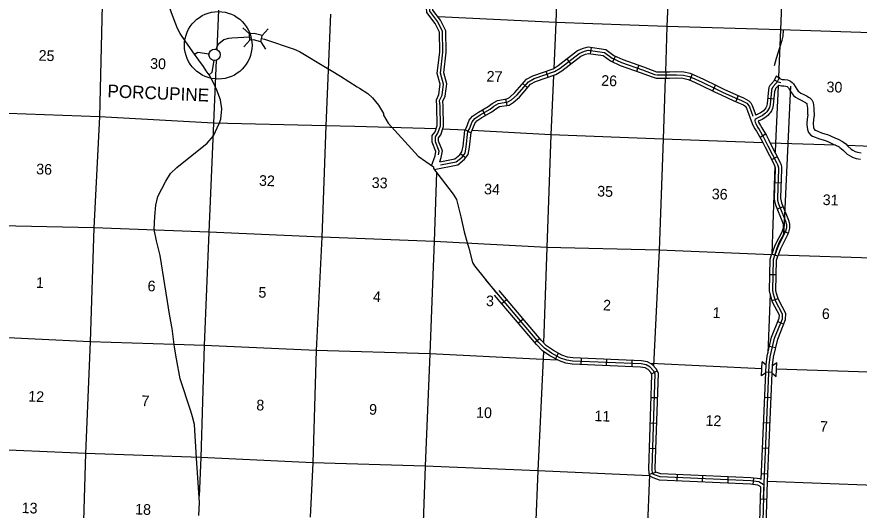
# Model space of a CAD drawing. Extents: x 281213 to 901381, y 15267972 to 16023003.
# Drawn here: x 745030 to 784598, y 15702241 to 15725418 of the extents above; entities that cross this region are included whole.
import ezdxf

# ---------------------------------------------------------------- set-up
doc = ezdxf.new("R2010")
doc.units = 0
for name, color, linetype in [('L10', 7, 'Continuous'), ('L11', 7, 'Continuous'), ('L13', 7, 'Continuous'), ('L14', 7, 'Continuous'), ('L16', 7, 'Continuous'), ('L18', 7, 'Continuous'), ('L31', 7, 'Continuous'), ('L4', 7, 'Continuous'), ('L9', 7, 'Continuous')]:
    doc.layers.add(name, color=color, linetype=linetype)

msp = doc.modelspace()

# ---------------------------------------------------------------- linework, layer by layer
at = {"layer": 'L10'}
for points in [[(764513, 15718424), (764680, 15718891), (764719, 15719089), (764542, 15719523), (764542, 15719839), (764680, 15720016), (764778, 15720313), (764759, 15721221), (764739, 15721517), (764857, 15721774), (764917, 15722247), (764779, 15722761), (764897, 15723767), (764877, 15724695), (764680, 15725110), (764285, 15725623), (764226, 15726512), (764286, 15727045), (764108, 15727361), (763832, 15727894), (763608, 15728878)], [(764897, 15718605), (764970, 15718811), (765031, 15719118), (764842, 15719582), (764842, 15719736), (764948, 15719873), (765080, 15720267), (765059, 15721234), (765044, 15721460), (765150, 15721690), (765222, 15722269), (765084, 15722783), (765198, 15723753), (765176, 15724766), (764938, 15725268), (764579, 15725734), (764528, 15726505), (764595, 15727108), (764372, 15727503), (764116, 15727998), (763933, 15728805)]]:
    msp.add_lwpolyline(points, dxfattribs=at)
at = {"layer": 'L11'}
for points in [[(780718, 15722650), (780875, 15722520), (780904, 15722504), (780927, 15722491), (780989, 15722477), (781084, 15722472), (781225, 15722454), (781312, 15722427), (781369, 15722403), (781456, 15722330), (781512, 15722265), (781592, 15722143), (781673, 15722020), (781741, 15721925), (781783, 15721892), (781863, 15721838), (782002, 15721768), (782155, 15721691), (782222, 15721651), (782280, 15721619), (782383, 15721517), (782441, 15721391), (782464, 15721146), (782472, 15720964), (782478, 15720890), (782483, 15720802), (782461, 15720587), (782444, 15720385), (782443, 15720355), (782448, 15720269), (782458, 15720215), (782487, 15720141), (782520, 15720098), (782541, 15720086), (782827, 15719973), (782983, 15719928), (783111, 15719894), (783254, 15719824), (783493, 15719713), (783606, 15719664), (783814, 15719564), (783870, 15719526), (783972, 15719444), (784072, 15719349), (784222, 15719207), (784297, 15719161), (784414, 15719095), (784527, 15719056), (784693, 15719028)], [(780820, 15722208), (780948, 15722179), (781057, 15722173), (781161, 15722160), (781209, 15722145), (781211, 15722144), (781245, 15722116), (781272, 15722084), (781341, 15721979), (781425, 15721849), (781521, 15721718), (781603, 15721651), (781711, 15721578), (781868, 15721500), (782010, 15721429), (782073, 15721390), (782100, 15721376), (782133, 15721342), (782147, 15721313), (782165, 15721125), (782173, 15720945), (782179, 15720868), (782182, 15720809), (782162, 15720615), (782144, 15720400), (782143, 15720349), (782149, 15720235), (782168, 15720132), (782224, 15719991), (782321, 15719865), (782413, 15719815), (782730, 15719689), (782903, 15719639), (783006, 15719611), (783125, 15719554), (783370, 15719440), (783480, 15719391), (783665, 15719303), (783692, 15719285), (783774, 15719218), (783865, 15719131), (784039, 15718967), (784145, 15718902), (784289, 15718821), (784452, 15718764), (784656, 15718730)]]:
    msp.add_lwpolyline(points, dxfattribs=at)
at = {"layer": 'L13'}
for p, q in [((754505, 15725728), (754421, 15723885)), ((766084, 15720088), (765038, 15720142)), ((783492, 15719386), (780414, 15719490)), ((785922, 15719303), (784053, 15719367)), ((780418, 15712392), (780305, 15709622)), ((780023, 15708888), (774792, 15709131)), ((753673, 15704722), (753590, 15702892))]:
    msp.add_line(p, q, dxfattribs=at)
for points in [[(771237, 15746328), (770793, 15735827), (770544, 15730535), (770350, 15725157), (770252, 15722989)], [(776479, 15746190), (776047, 15735557), (775806, 15730273), (775565, 15724964), (775498, 15722836)], [(781751, 15745947), (781338, 15735386), (781105, 15730077), (780898, 15724800)], [(749172, 15729944), (749041, 15725963), (748911, 15720726), (748639, 15715502), (748471, 15710149), (748249, 15704906)], [(759770, 15725549), (759540, 15720298), (759351, 15715063), (759092, 15709746), (758927, 15704468), (758806, 15701907)], [(791319, 15724431), (786106, 15724632), (780898, 15724800), (775565, 15724964), (770350, 15725157), (764824, 15725415)], [(780898, 15724800), (780804, 15722578)], [(754398, 15723380), (754264, 15720427), (754046, 15715302), (753837, 15709975), (753673, 15704722)], [(770237, 15722667), (770110, 15719881), (769919, 15714587), (769772, 15710108)], [(775489, 15722536), (775399, 15719668), (775203, 15714450), (774939, 15709018)], [(780787, 15722162), (780673, 15719481), (780658, 15719053)], [(760900, 15720261), (759540, 15720298), (754264, 15720427), (748911, 15720726), (743722, 15720910), (738391, 15721108), (733108, 15721262), (727867, 15721406), (722631, 15721659), (717308, 15721865)], [(764726, 15720156), (760900, 15720261)], [(780077, 15719502), (775399, 15719668), (770110, 15719881), (766416, 15720071)], [(764747, 15718108), (764640, 15714858), (764562, 15712869)], [(780636, 15718413), (780494, 15714281)], [(764640, 15714858), (759351, 15715063), (754046, 15715302), (748639, 15715502), (743489, 15715618), (738150, 15715833), (732928, 15716035), (727741, 15716035), (722412, 15716283), (720976, 15716354)], [(780478, 15714229), (775203, 15714450), (769919, 15714587), (764640, 15714858)], [(796200, 15713679), (790957, 15713882), (790872, 15713843), (785692, 15714069), (780790, 15714219)], [(764562, 15712869), (764434, 15709582), (764218, 15704305), (764019, 15699011), (763763, 15693770), (763570, 15688434)], [(752422, 15710021), (748471, 15710149), (743284, 15710392), (738051, 15710511), (732812, 15710714), (727525, 15710985), (722219, 15711157), (716885, 15711263), (716900, 15711237)], [(770439, 15709292), (769746, 15709317), (764434, 15709582), (759092, 15709746), (753837, 15709975), (752422, 15710021)], [(769763, 15709689), (769507, 15704084), (769288, 15698698), (769107, 15693446), (768885, 15688245), (768656, 15683033)], [(796011, 15708259), (790764, 15708529), (785524, 15708715), (780720, 15708863)], [(748249, 15704906), (743178, 15705129), (737838, 15705319), (732600, 15705538), (727345, 15705759), (724071, 15705874)], [(748249, 15704906), (748100, 15699620), (747969, 15694374)], [(753673, 15704722), (748249, 15704906)], [(774753, 15703855), (769507, 15704084), (764218, 15704305), (758927, 15704468), (753673, 15704722)], [(774748, 15703908), (774528, 15698520), (774389, 15693283), (774140, 15687999), (773986, 15682841)], [(795816, 15702956), (790581, 15703225), (785341, 15703403), (780293, 15703591)]]:
    msp.add_lwpolyline(points, dxfattribs=at)
at = {"layer": 'L16'}
msp.add_circle((754320, 15723636), 268, dxfattribs=at)
at = {"layer": 'L18'}
for p, q in [((755961, 15724620), (755647, 15724903)), ((756842, 15724854), (756558, 15724541)), ((756173, 15724630), (755961, 15724620)), ((755976, 15724321), (755961, 15724620)), ((756558, 15724541), (756173, 15724630)), ((756491, 15724250), (756558, 15724541)), ((755976, 15724321), (755692, 15724008)), ((756146, 15724330), (755976, 15724321)), ((756491, 15724250), (756146, 15724330)), ((756491, 15724250), (756714, 15723892)), ((780008, 15708548), (780037, 15709212)), ((780227, 15709055), (780037, 15709212)), ((780528, 15709041), (780733, 15709182)), ((780705, 15708518), (780733, 15709182)), ((780212, 15708688), (780008, 15708548)), ((780512, 15708676), (780705, 15708518))]:
    msp.add_line(p, q, dxfattribs=at)
at = {"layer": 'L31'}
msp.add_ellipse((754491, 15724079), major_axis=(0, -1586), ratio=0.999994, dxfattribs=at)
at = {"layer": 'L4'}
for points in [[(752573, 15724875), (752294, 15725613), (752210, 15725834), (752114, 15726147), (752071, 15726324), (752024, 15726393), (751988, 15726555)], [(753585, 15701995), (753609, 15702595), (753475, 15704689), (753370, 15706264), (753284, 15706627), (753203, 15706897), (752704, 15708404), (752533, 15709355), (752437, 15709902), (752322, 15710775), (752211, 15711348), (751756, 15714198), (751583, 15714898), (751483, 15715425), (751516, 15716034), (751558, 15716574), (751655, 15716971), (752022, 15717702), (752244, 15718063), (752539, 15718335), (753963, 15719490), (754261, 15719829), (754542, 15720403), (754618, 15720617), (754653, 15721092), (754595, 15721512), (754429, 15721969), (754252, 15722344), (754062, 15722693), (753930, 15722886), (753798, 15723080), (753583, 15723375), (753368, 15723671), (752974, 15724241), (752697, 15724628), (752573, 15724875)], [(754399, 15723893), (754508, 15724147), (754749, 15724346), (754986, 15724420), (755129, 15724431), (755968, 15724473)], [(756525, 15724396), (756671, 15724362), (758065, 15723897), (758303, 15723795), (759608, 15723008), (759788, 15722893), (760236, 15722624), (761018, 15722125), (761125, 15722071), (761516, 15721821), (761742, 15721620), (762021, 15721275), (762247, 15720882), (762252, 15720798), (762480, 15720421), (763880, 15718879), (764595, 15718366), (764601, 15718299), (765530, 15717092), (765679, 15716835), (765888, 15716017), (766016, 15715460), (766044, 15715317), (766191, 15714810), (766256, 15714557), (766430, 15713873), (766524, 15713719), (767568, 15712437)], [(753368, 15723671), (753527, 15723761), (754056, 15723681)], [(754062, 15722693), (754200, 15722822), (754302, 15723369)]]:
    msp.add_lwpolyline(points, dxfattribs=at)
at = {"layer": 'L9'}
for p, q in [((771982, 15723683), (772022, 15723979)), ((771056, 15723208), (770874, 15723444)), ((773031, 15723301), (773156, 15723571)), ((769995, 15722585), (769898, 15722867)), ((774152, 15722858), (774254, 15723139)), ((775518, 15722835), (775518, 15722537)), ((776751, 15722729), (776648, 15722449)), ((769021, 15722088), (768796, 15722284)), ((777843, 15722213), (777712, 15721945)), ((778918, 15721715), (778802, 15721440)), ((768056, 15721259), (768007, 15721554)), ((780592, 15721549), (780295, 15721578)), ((767043, 15720784), (766897, 15721044)), ((766361, 15719971), (766095, 15720108)), ((780202, 15719902), (779943, 15719753)), ((766112, 15718801), (765869, 15718974)), ((780752, 15718836), (780488, 15718699)), ((780930, 15717609), (780632, 15717620)), ((781027, 15716499), (780750, 15716387)), ((781263, 15715257), (780986, 15715367)), ((780782, 15714175), (780500, 15714273)), ((780404, 15713318), (780702, 15713312)), ((767811, 15711943), (768038, 15712136)), ((780507, 15712092), (780792, 15712180)), ((768583, 15711031), (768811, 15711224)), ((780782, 15711099), (781059, 15710985)), ((769355, 15710119), (769583, 15710312)), ((780384, 15709951), (780675, 15709882)), ((770329, 15709352), (770470, 15709615)), ((771543, 15709076), (771555, 15709375)), ((772737, 15709029), (772748, 15709327)), ((773931, 15708981), (773942, 15709280)), ((774843, 15708648), (775110, 15708783)), ((780215, 15708743), (780514, 15708731)), ((774830, 15707536), (775129, 15707526)), ((780164, 15707550), (780463, 15707537)), ((774791, 15706341), (775090, 15706332)), ((780113, 15706356), (780412, 15706343)), ((774752, 15705147), (775051, 15705137)), ((780062, 15705162), (780361, 15705149)), ((774746, 15703934), (775049, 15704032)), ((776051, 15703616), (776064, 15703915)), ((777245, 15703564), (777258, 15703862)), ((780011, 15703968), (780310, 15703955)), ((778439, 15703511), (778452, 15703809)), ((779620, 15703448), (779656, 15703745)), ((779969, 15702772), (780268, 15702763))]:
    msp.add_line(p, q, dxfattribs=at)
for points in [[(764843, 15718942), (764875, 15719104), (764692, 15719552), (764692, 15719787), (764814, 15719945), (764929, 15720290), (764909, 15721227), (764891, 15721489), (765004, 15721732), (765069, 15722258), (764931, 15722772), (765047, 15723760), (765027, 15724731), (764809, 15725189), (764432, 15725679), (764377, 15726508), (764440, 15727076), (764240, 15727432), (763974, 15727946), (763796, 15728728), (763937, 15728915), (764304, 15729527)], [(780623, 15723132), (780713, 15723482), (780987, 15724324), (781028, 15724506), (781039, 15724794)], [(764897, 15718605), (765607, 15718739), (765839, 15718932), (765941, 15719077), (765992, 15719336), (766077, 15720075), (766150, 15720215), (766285, 15720556), (766436, 15720755), (766719, 15720946), (767173, 15721199), (767355, 15721351), (767604, 15721487), (768048, 15721561), (768174, 15721634), (768423, 15721857), (768968, 15722483), (769268, 15722651), (770222, 15722979), (770466, 15723131), (771371, 15723829), (771647, 15723949), (771864, 15724002), (772694, 15723887), (773078, 15723608), (773494, 15723416), (774468, 15723062), (775076, 15722836)], [(764637, 15718251), (765740, 15718458), (766061, 15718727), (766224, 15718956), (766289, 15719290), (766369, 15719986), (766424, 15720091), (766549, 15720407), (766645, 15720533), (766876, 15720690), (767344, 15720951), (767525, 15721102), (767704, 15721199), (768151, 15721274), (768351, 15721389), (768638, 15721646), (769161, 15722247), (769391, 15722376), (770351, 15722706), (770638, 15722884), (771525, 15723568), (771743, 15723663), (771880, 15723696), (772579, 15723600), (772925, 15723348), (773379, 15723138), (774365, 15722780), (774821, 15722610), (775064, 15722536)], [(764924, 15718458), (765673, 15718599), (765950, 15718830), (766083, 15719017), (766140, 15719313), (766223, 15720030), (766286, 15720153), (766416, 15720482), (766540, 15720644), (766797, 15720818), (767259, 15721075), (767440, 15721227), (767654, 15721344), (768100, 15721418), (768262, 15721511), (768530, 15721751), (769064, 15722365), (769329, 15722513), (770286, 15722843), (770552, 15723008), (771448, 15723699), (771695, 15723806), (771872, 15723849), (772637, 15723744), (773002, 15723478), (773437, 15723277), (774417, 15722921), (775024, 15722695)], [(775076, 15722836), (775682, 15722836), (776026, 15722846), (776362, 15722827), (776655, 15722765), (776803, 15722711), (777291, 15722483), (777933, 15722170), (778237, 15722022), (778834, 15721752), (779016, 15721675), (779131, 15721627), (779303, 15721541), (779421, 15721475), (779503, 15721376), (779577, 15721249), (779747, 15720797)], [(775064, 15722536), (775686, 15722536), (776022, 15722546), (776322, 15722529), (776572, 15722476), (776687, 15722434), (777162, 15722212), (777802, 15721901), (778109, 15721751), (778714, 15721477), (778900, 15721398), (779006, 15721354), (779163, 15721276), (779226, 15721241), (779257, 15721203), (779305, 15721120), (779575, 15720399)], [(775076, 15722686), (775684, 15722686), (776024, 15722696), (776342, 15722678), (776614, 15722621), (776745, 15722572), (777226, 15722347), (777867, 15722035), (778173, 15721886), (778774, 15721614), (778958, 15721537), (779068, 15721490), (779233, 15721408), (779323, 15721358), (779380, 15721290), (779441, 15721185), (779606, 15720745)], [(780773, 15722430), (780725, 15722336), (780688, 15722280), (780559, 15722145), (780537, 15722115), (780504, 15722046), (780485, 15721966), (780479, 15721922), (780418, 15721297), (780382, 15721156), (780342, 15721073), (780292, 15720997), (780263, 15720962), (780203, 15720896), (780140, 15720840), (780039, 15720771), (779971, 15720735), (779782, 15720649), (779753, 15720630), (779719, 15720597), (779704, 15720571), (779696, 15720525), (779706, 15720474), (779740, 15720400), (779830, 15720239), (779904, 15720121), (780108, 15719765), (780220, 15719550), (780315, 15719356), (780720, 15718575), (780767, 15718477), (780784, 15718427), (780804, 15718322), (780804, 15718265), (780756, 15716919), (780758, 15716858), (780766, 15716802), (780812, 15716633), (781141, 15715819), (781172, 15715716), (781180, 15715664), (781182, 15715611), (781178, 15715505), (781155, 15715400), (781139, 15715348), (781096, 15715241), (780951, 15714970), (780808, 15714682), (780763, 15714573), (780641, 15714224)], [(780718, 15722650), (780595, 15722412), (780570, 15722374), (780443, 15722241), (780408, 15722192), (780362, 15722097), (780334, 15721981)], [(780851, 15722581), (780725, 15722336), (780688, 15722280), (780559, 15722145), (780537, 15722115), (780504, 15722046), (780480, 15721945)], [(780925, 15722311), (780786, 15722343), (780655, 15722431)], [(780820, 15722208), (780806, 15722186), (780674, 15722048), (780666, 15722038), (780646, 15721995), (780632, 15721939), (780628, 15721905), (780566, 15721271), (780524, 15721105), (780473, 15720999), (780413, 15720907), (780375, 15720863), (780309, 15720789), (780232, 15720721), (780117, 15720642), (780037, 15720600), (779854, 15720516), (779852, 15720516), (779874, 15720468), (779959, 15720316), (780033, 15720198), (780240, 15719837), (780354, 15719618), (780449, 15719423), (780854, 15718642), (780906, 15718533), (780929, 15718465), (780954, 15718336), (780954, 15718262), (780906, 15716919), (780907, 15716871), (780913, 15716833), (780954, 15716681), (781283, 15715868), (781318, 15715749), (781329, 15715679), (781332, 15715611), (781327, 15715487), (781301, 15715363), (781281, 15715298), (781232, 15715178), (781085, 15714901), (780944, 15714619), (780903, 15714520), (780797, 15714217)], [(780109, 15702768), (780378, 15709052), (780418, 15709451), (780627, 15710329), (780996, 15711225), (781004, 15711442), (780669, 15712073), (780572, 15712386), (780537, 15712554), (780568, 15714015), (780739, 15714560), (780850, 15714848), (781038, 15715175), (781081, 15715407), (781381, 15722154)], [(780334, 15721981), (780270, 15721323), (780240, 15721207), (780211, 15721146), (780172, 15721087), (780150, 15721060), (780097, 15721002), (780047, 15720958), (779962, 15720900), (779905, 15720869), (779747, 15720797)], [(780483, 15721966), (780418, 15721297), (780382, 15721156), (780342, 15721073), (780292, 15720997), (780263, 15720962), (780203, 15720896), (780140, 15720840), (780039, 15720771), (779971, 15720735), (779809, 15720661)], [(779575, 15720399), (779606, 15720332), (779701, 15720163), (779776, 15720043), (779977, 15719693), (780086, 15719483), (780181, 15719289), (780586, 15718507), (780628, 15718420), (780638, 15718389), (780654, 15718308), (780654, 15718268), (780606, 15716920), (780608, 15716845), (780618, 15716771), (780670, 15716585), (780999, 15715769), (781025, 15715683), (781030, 15715649), (781032, 15715611), (781028, 15715524), (781010, 15715438), (780998, 15715398), (780960, 15715305), (780818, 15715039), (780671, 15714744), (780623, 15714627), (780484, 15714229)], [(779999, 15703677), (780228, 15709062), (780270, 15709476), (780484, 15710375), (780847, 15711257), (780852, 15711407), (780530, 15712015), (780427, 15712348), (780386, 15712540), (780418, 15714039), (780478, 15714229)], [(780295, 15703591), (780528, 15709041), (780567, 15709426), (780771, 15710282), (781145, 15711193), (781156, 15711477), (780808, 15712131), (780718, 15712423), (780688, 15712568), (780718, 15713990), (780790, 15714219)], [(779386, 15682466), (779580, 15687755), (779797, 15693001), (779974, 15697831), (780137, 15703422), (779892, 15703565), (779502, 15703613), (775248, 15703801), (774985, 15703895), (774895, 15703948), (774871, 15704192), (775016, 15708639), (774938, 15708792), (774786, 15708965), (774598, 15709064), (774352, 15709114), (771132, 15709242), (770859, 15709286), (770576, 15709389), (770153, 15709615), (769820, 15709845), (769547, 15710124), (767065, 15713054)], [(779999, 15703677), (779941, 15703710), (779514, 15703763), (775277, 15703950), (775049, 15704032), (775037, 15704039), (775021, 15704197), (775167, 15708672), (775064, 15708877), (774881, 15709085), (774649, 15709207), (774370, 15709263), (771148, 15709392), (770896, 15709432), (770637, 15709526), (770232, 15709743), (769917, 15709961), (769658, 15710225), (767686, 15712554)], [(779241, 15682622), (779430, 15687761), (779647, 15693007), (779823, 15697836), (779985, 15703337), (779843, 15703420), (779489, 15703464), (775219, 15703652), (774920, 15703758), (774753, 15703858), (774720, 15704187), (774864, 15708605), (774813, 15708707), (774692, 15708845), (774547, 15708921), (774334, 15708964), (771117, 15709092), (770821, 15709140), (770515, 15709251), (770075, 15709487), (769723, 15709730), (769436, 15710022), (767472, 15712342)], [(779736, 15687898), (779947, 15692995), (780124, 15697826), (780293, 15703591)]]:
    msp.add_lwpolyline(points, dxfattribs=at)

# ---------------------------------------------------------------- texts
at = {"layer": 'L14'}
for s, height, rotation, p in [('25', 500.7, 357.8608, (746045, 15723362)), ('30', 500.7, 357.8607, (751282, 15722982)), ('27', 500.7, 357.8607, (767088, 15722381)), ('26', 500.7, 357.8607, (772472, 15722181)), ('30', 500.7, 357.8607, (783056, 15721881)), ('36', 500.7, 357.8597, (745930, 15718023)), ('32', 500.7, 357.8596, (756397, 15717484)), ('33', 500.7, 357.8596, (761693, 15717384)), ('34', 500.7, 357.8596, (766972, 15717084)), ('35', 500.7, 357.8596, (772284, 15716983)), ('36', 500.7, 357.8596, (777667, 15716853)), ('31', 500.7, 357.8596, (782878, 15716579)), ('1', 501, 357.8585, (745922, 15712685)), ('6', 501, 357.8585, (751164, 15712529)), ('5', 501, 357.8585, (756372, 15712229)), ('4', 501, 357.8585, (761751, 15712029)), ('3', 501, 357.8585, (767062, 15711828)), ('2', 501, 357.8585, (772558, 15711628)), ('1', 501, 357.8585, (777706, 15711273)), ('6', 501, 357.8585, (782838, 15711227)), ('12', 500.7, 357.8574, (745558, 15707344)), ('7', 501, 357.8574, (750876, 15707132)), ('8', 501, 357.8574, (756271, 15706932)), ('9', 501, 357.8574, (761567, 15706731)), ('10', 500.7, 357.8574, (766595, 15706589)), ('11', 500.7, 357.8574, (772156, 15706426)), ('12', 500.7, 357.8574, (777373, 15706208)), ('7', 501, 357.8574, (782749, 15705929)), ('13', 500.7, 357.8563, (745249, 15702107)), ('18', 500.7, 357.8564, (750578, 15702042))]:
    msp.add_text(s, height=height, rotation=rotation, dxfattribs=at).set_placement(p)
at = {"layer": 'L16'}
msp.add_text('PORCUPINE', height=600.8, rotation=357.5288, dxfattribs=at).set_placement((749276, 15721640))

doc.saveas('drawing.dxf')
